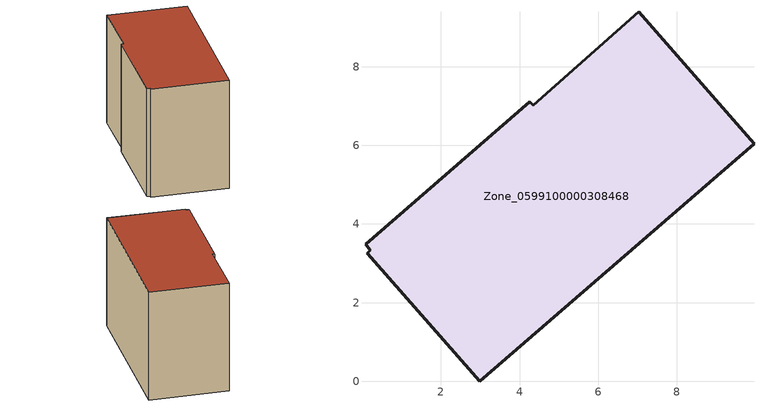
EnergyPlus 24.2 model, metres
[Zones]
Zone_0599100000308468
 floor ground (C_G): 0.21,3.33 0.09,3.48 4.26,7.11 4.35,7.01 7.03,9.4 9.96,6.04 2.99,0 0.13,3.26 z0
 wall outside (C_F): 9.96,6.04 7.03,9.4 4.35,7.01 4.26,7.11 0.09,3.48 0.21,3.33 0.13,3.26 2.99,0 9.96,6.04 z0:6.42
 roof outside (C_R): 0.09,3.48 0.21,3.33 0.13,3.26 2.99,0 9.96,6.04 7.03,9.4 4.35,7.01 4.26,7.11 z6.42
[BUILDING]
Pand.0599100000308468: North Axis=0; Terrain=City; Loads Convergence Tolerance Value=0.04; Temperature Convergence Tolerance Value=0.4; Solar Distribution=FullExterior; Maximum Number of Warmup Days=25; Minimum Number of Warmup Days=1
[Site:Location]
Rotterdam.The.Hague.AP_ZH_NLD Design_Conditions: Latitude=51.96; Longitude=4.45; Time Zone=1; Elevation=-4.5
[SITE:GROUNDTEMPERATURE:BUILDINGSURFACE]
18, 18, 18, 18, 18, 18, 18, 18, 18, 18, 18, 18
[MATERIAL] Thermal Absorptance=0.9; Solar Absorptance=0.7; Visible Absorptance=0.7
Name | Roughness | Thickness | Conductivity | Density | Specific Heat
G.TC.1946 | MediumSmooth | 0.15 | 1 | 540 | 1210
F.TC.1946 | Rough | 0.3 | 0.857143 | 1920 | 840
R.TC.1946 | MediumRough | 0.2 | 0.909091 | 1500 | 1000
[CONSTRUCTION]
C_G: G.TC.1946
C_F: F.TC.1946
C_R: R.TC.1946
[ZONE]
Zone_0599100000308468: Type=1; Multiplier=1; Ceiling Height=Autocalculate; Volume=Autocalculate; Floor Area=autocalculate; Part of Total Floor Area=Yes
[ZONEINFILTRATION:DESIGNFLOWRATE]
Infil_Zone_0599100000308468: Zone or ZoneList or Space or SpaceList=Zone_0599100000308468; Schedule=AlwaysOn; Design Flow Rate Calculation Method=Flow/Area; Flow Rate per Floor Area=0.003; Constant Term Coefficient=1; Temperature Term Coefficient=0; Velocity Term Coefficient=0; Velocity Squared Term Coefficient=0
[HVACTEMPLATE:ZONE:IDEALLOADSAIRSYSTEM]
Zone_0599100000308468: Maximum Heating Supply Air Temperature=50; Minimum Cooling Supply Air Temperature=13; Maximum Heating Supply Air Humidity Ratio=0.0156; Minimum Cooling Supply Air Humidity Ratio=0.0077; Heating Limit=NoLimit; Cooling Limit=NoLimit; Dehumidification Control Type=ConstantSensibleHeatRatio; Cooling Sensible Heat Ratio=0.7; Dehumidification Setpoint=60; Humidification Control Type=None; Humidification Setpoint=30; Outdoor Air Method=None; Outdoor Air Flow Rate per Person=0.00944; Outdoor Air Flow Rate per Zone Floor Area=0; Outdoor Air Flow Rate per Zone=0; Demand Controlled Ventilation Type=None; Outdoor Air Economizer Type=NoEconomizer; Heat Recovery Type=None; Sensible Heat Recovery Effectiveness=0.7; Latent Heat Recovery Effectiveness=0.65
[ZONECONTROL:THERMOSTAT]
ThermostatControl_Zone_0599100000308468: Zone or ZoneList=Zone_0599100000308468; Control Type Schedule=DualSetpointControlType; Control 1=Thermostat_Zone_0599100000308468; Temperature Difference Between Cutout And Setpoint=0
[THERMOSTATSETPOINT:DUALSETPOINT]
Thermostat_Zone_0599100000308468: Heating Setpoint Temperature Schedule=HeatingSetpoint_Zone_0599100000308468; Cooling Setpoint Temperature Schedule=CoolingSetpoint_Zone_0599100000308468
[SCHEDULE:COMPACT]
HeatingSetpoint_Zone_0599100000308468: Through: 12/31, For: AllDays, Until: 24:00, 21
CoolingSetpoint_Zone_0599100000308468: Through: 12/31, For: AllDays, Until: 24:00, 24
DualSetpointControlType: Through: 12/31, For: AllDays, Until: 24:00, 4
AlwaysOn: Through: 12/31, For: AllDays, Until: 24:00, 1
